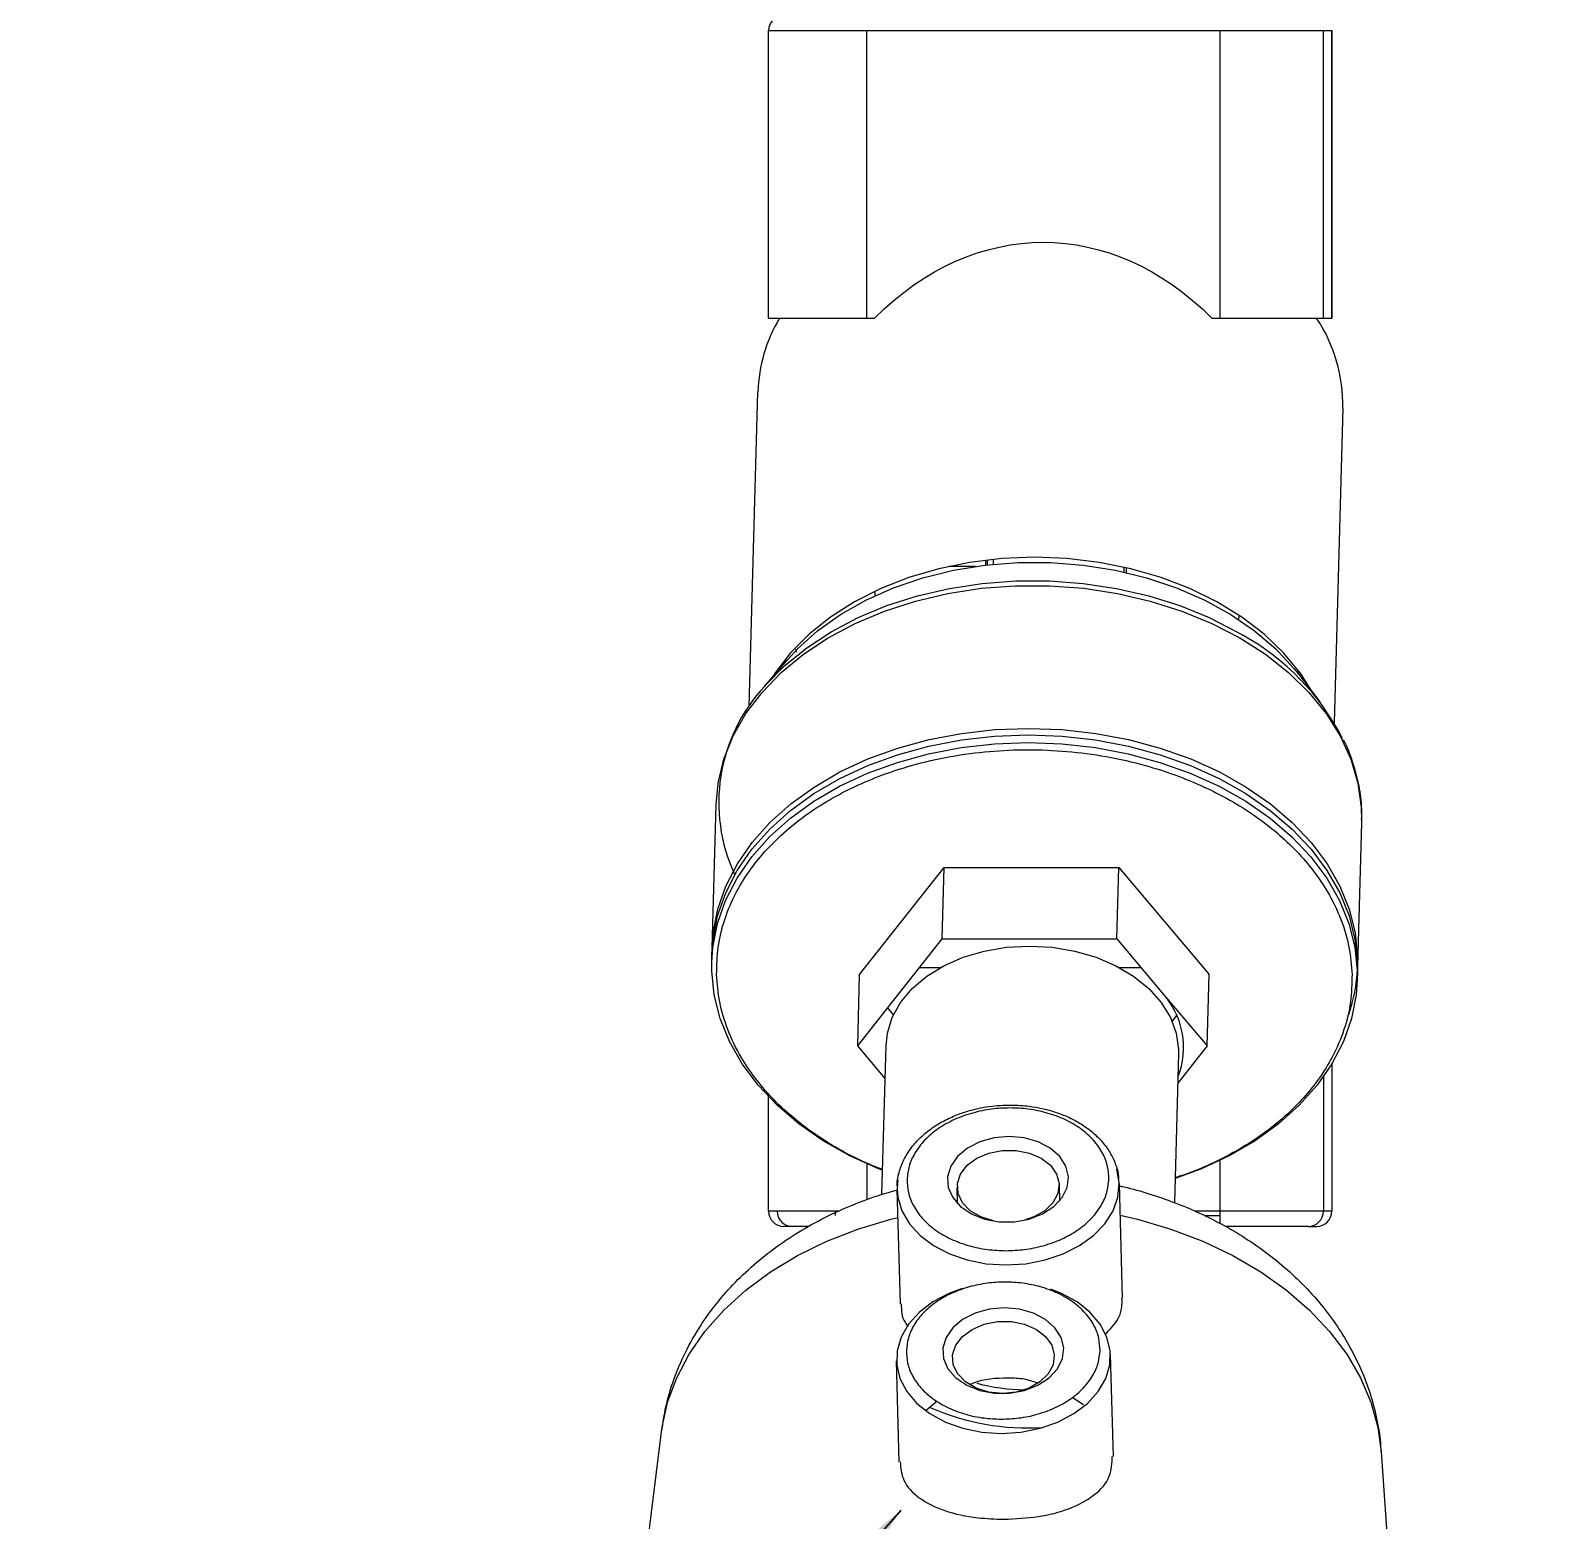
# Model space of a CAD drawing. Extents: x -2187 to 96136, y -11110 to 52208.
# Drawn here: x 44068.6 to 44219.7, y 18746.8 to 18894.4 of the extents above; entities that cross this region are included whole.
import ezdxf

# ---------------------------------------------------------------- set-up
doc = ezdxf.new("R2010")
doc.units = 0
doc.header["$LTSCALE"] = 1000
doc.header["$MEASUREMENT"] = 0
doc.linetypes.add('ACAD_ISO02W100', pattern=[15, 12, -3])
doc.layers.add('洗衣房设备', color=4, linetype='Continuous')
doc.styles.add('-宋体', font='', dxfattribs={"width": 0.8})
doc.styles.add('HZHT', font='hztxt_e.shx', dxfattribs={"width": 1.5, "bigfont": 'hztxt.shx'})
doc.styles.get('-宋体').set_extended_font_data('SimSun')
doc.dimstyles.new('50', dxfattribs={"dimscale": 30, "dimtxt": 3.5, "dimasz": 1.5, "dimexe": 0.8, "dimexo": 2, "dimgap": 0.8, "dimtad": 1, "dimdec": 0, "dimrnd": 5, "dimzin": 0, "dimdsep": 46, "dimtxsty": '-宋体', "dimblk": 'OBLIQUE', "dimcen": 0.6, "dimdle": 0.8, "dimclrd": 6, "dimclre": 6, "dimclrt": 6, "dimadec": 0, "dimazin": 0, "dimtfac": 1, "dimtdec": 0, "dimtofl": 0, "dimtmove": 2, "dimatfit": 3, "dimldrblk": 'OBLIQUE', "dimfxl": 0, "dimtolj": 1, "dimtzin": 0, "dimarcsym": 0})
doc.dimstyles.new('75', dxfattribs={"dimscale": 100, "dimtxt": 3, "dimasz": 1, "dimexe": 1, "dimexo": 1, "dimgap": 0.2, "dimtad": 1, "dimdec": 0, "dimrnd": 10, "dimzin": 0, "dimdsep": 46, "dimtxsty": 'HZHT', "dimblk1": 'ARCHTICK', "dimblk2": 'ARCHTICK', "dimsah": 1, "dimcen": 1, "dimdle": 0.5, "dimclrd": 1, "dimclre": 1, "dimadec": 0, "dimazin": 0, "dimtfac": 1, "dimtdec": 0, "dimtix": 1, "dimtmove": 2, "dimatfit": 3, "dimfxl": 0, "dimtolj": 1, "dimtzin": 0, "dimarcsym": 0})

# ---------------------------------------------------------------- blocks, each defined once
blk = doc.blocks.new('_OBLIQUE')
at = {"color": 0, "linetype": 'ByBlock'}
blk.add_line((-0.5, -0.5), (0.5, 0.5), dxfattribs=at)
blk = doc.blocks.new('*D111')
at = {"layer": 'Defpoints', "color": 0, "linetype": 'ACAD_ISO02W100', "ltscale": 750}
for p in [(44342.1, 20341.5), (44165.36, 18776.32), (44575.34, 18776.32)]:
    blk.add_point(p, dxfattribs=at)
at = {"layer": '洗衣房设备', "color": 6, "linetype": 'ACAD_ISO02W100', "lineweight": -2, "ltscale": 750}
for p, q in [((44575.34, 20365.5), (44575.34, 18752.32)), ((44402.1, 20341.5), (44599.34, 20341.5)), ((44225.36, 18776.32), (44599.34, 18776.32))]:
    blk.add_line(p, q, dxfattribs=at)
at = {"layer": '洗衣房设备', "color": 6, "linetype": 'ACAD_ISO02W100', "lineweight": -2, "ltscale": 750, "xscale": 45, "yscale": 45, "zscale": 45}
for p, rotation in [((44575.34, 20341.5), 90), ((44575.34, 18776.32), 270)]:
    blk.add_blockref('_OBLIQUE', p, dxfattribs=dict(at, rotation=rotation))
at = {"layer": '洗衣房设备', "color": 6, "linetype": 'ACAD_ISO02W100', "ltscale": 750, "insert": (44498.84, 19558.91), "char_height": 105, "attachment_point": 5, "rotation": 90, "style": '-宋体'}
blk.add_mtext('\\A1;1565', dxfattribs=at)
blk = doc.blocks.new('*D112')
at = {"layer": 'Defpoints', "color": 0, "linetype": 'ACAD_ISO02W100', "ltscale": 750}
for p in [(44165.36, 18776.32), (43868.1, 18411.5), (44574.11, 18411.5)]:
    blk.add_point(p, dxfattribs=at)
at = {"layer": '洗衣房设备', "color": 6, "linetype": 'ACAD_ISO02W100', "lineweight": -2, "ltscale": 750}
for p, q in [((44574.11, 18800.32), (44574.11, 18387.5)), ((44225.36, 18776.32), (44598.11, 18776.32)), ((43928.1, 18411.5), (44598.11, 18411.5))]:
    blk.add_line(p, q, dxfattribs=at)
at = {"layer": '洗衣房设备', "color": 6, "linetype": 'ACAD_ISO02W100', "lineweight": -2, "ltscale": 750, "xscale": 45, "yscale": 45, "zscale": 45}
for p, rotation in [((44574.11, 18776.32), 90), ((44574.11, 18411.5), 270)]:
    blk.add_blockref('_OBLIQUE', p, dxfattribs=dict(at, rotation=rotation))
at = {"layer": '洗衣房设备', "color": 6, "linetype": 'ACAD_ISO02W100', "ltscale": 750, "insert": (44497.61, 18593.91), "char_height": 105, "attachment_point": 5, "rotation": 90, "style": '-宋体'}
blk.add_mtext('\\A1;365', dxfattribs=at)
blk = doc.blocks.new('*D113')
at = {"layer": 'Defpoints', "color": 0, "linetype": 'ACAD_ISO02W100', "ltscale": 750}
for p in [(44165.36, 18776.32), (44400.1, 18644.5), (44400.1, 18267.54)]:
    blk.add_point(p, dxfattribs=at)
at = {"layer": '洗衣房设备', "color": 6, "linetype": 'ACAD_ISO02W100', "lineweight": -2, "ltscale": 750}
for p, q in [((44165.36, 18716.32), (44165.36, 18243.54)), ((44400.1, 18584.5), (44400.1, 18243.54)), ((44141.36, 18267.54), (44424.1, 18267.54))]:
    blk.add_line(p, q, dxfattribs=at)
at = {"layer": '洗衣房设备', "color": 6, "linetype": 'ACAD_ISO02W100', "lineweight": -2, "ltscale": 750, "xscale": 45, "yscale": 45, "zscale": 45, "rotation": 180}
blk.add_blockref('_OBLIQUE', (44165.36, 18267.54), dxfattribs=at)
at = {"layer": '洗衣房设备', "color": 6, "linetype": 'ACAD_ISO02W100', "lineweight": -2, "ltscale": 750, "xscale": 45, "yscale": 45, "zscale": 45}
blk.add_blockref('_OBLIQUE', (44400.1, 18267.54), dxfattribs=at)
at = {"layer": '洗衣房设备', "color": 6, "linetype": 'ACAD_ISO02W100', "ltscale": 750, "insert": (44282.73, 18344.04), "char_height": 105, "attachment_point": 5, "style": '-宋体'}
blk.add_mtext('\\A1;235', dxfattribs=at)
blk = doc.blocks.new('_ArchTick')
at = {"color": 0, "linetype": 'ByBlock', "const_width": 0.4}
blk.add_lwpolyline([(-0.5, -0.5), (0.5, 0.5)], dxfattribs=at)

msp = doc.modelspace()

# ---------------------------------------------------------------- linework, layer by layer
at = {"color": 7, "linetype": 'Continuous', "lineweight": 15}
for p, q in [((44141.756, 18865.867), (44141.756, 18894.367)), ((44151.478, 18894.367), (44186.464, 18894.367)), ((44151.478, 18865.867), (44151.478, 18894.367)), ((44186.464, 18894.367), (44186.464, 18865.867)), ((44186.464, 18894.367), (44196.739, 18894.367)), ((44196.739, 18865.867), (44196.739, 18894.367)), ((44196.739, 18894.367), (44197.575, 18894.367)), ((44197.575, 18865.867), (44197.575, 18894.367)), ((44197.575, 18894.367), (44197.58, 18894.367)), ((44197.58, 18894.367), (44197.58, 18865.867)), ((44141.756, 18865.867), (44151.478, 18865.867)), ((44151.478, 18865.867), (44152.248, 18865.867)), ((44185.694, 18865.867), (44186.464, 18865.867)), ((44186.464, 18865.867), (44196.739, 18865.867)), ((44196.739, 18865.867), (44197.575, 18865.867)), ((44197.58, 18865.867), (44197.575, 18865.867)), ((44139.821, 18827.392), (44140.689, 18858.553)), ((44198.667, 18856.938), (44197.799, 18825.777)), ((44162.255, 18841.269), (44159.633, 18841.269)), ((44163.435, 18841.422), (44163.435, 18841.901)), ((44164.006, 18841.963), (44164.006, 18841.483)), ((44177, 18840.705), (44177, 18841.185)), ((44177.228, 18840.653), (44177.225, 18841.134)), ((44144.454, 18833.054), (44144.501, 18832.756)), ((44141.34, 18829.373), (44143.648, 18832.047)), ((44194.246, 18830.856), (44194.198, 18830.598)), ((44194.237, 18830.638), (44196.393, 18827.84)), ((44136.154, 18803.482), (44136.549, 18817.644)), ((44200.524, 18815.862), (44200.129, 18801.7)), ((44200.529, 18816.113), (44200.524, 18815.862)), ((44150.779, 18800.823), (44159.14, 18811.43)), ((44158.943, 18804.359), (44159.14, 18811.43)), ((44159.14, 18811.43), (44176.454, 18811.43)), ((44176.257, 18804.359), (44176.454, 18811.43)), ((44176.454, 18811.43), (44185.406, 18800.823)), ((44154.762, 18799.055), (44158.943, 18804.359)), ((44158.943, 18804.359), (44167.6, 18804.359)), ((44167.6, 18804.359), (44176.257, 18804.359)), ((44176.257, 18804.359), (44180.733, 18799.055)), ((44136.115, 18802.068), (44136.136, 18802.828)), ((44156.711, 18801.527), (44158.826, 18801.527)), ((44176.493, 18801.527), (44178.647, 18801.527)), ((44150.582, 18793.752), (44150.779, 18800.823)), ((44185.209, 18793.752), (44185.406, 18800.823)), ((44200.111, 18801.046), (44200.09, 18800.286)), ((44150.582, 18793.752), (44154.762, 18799.055)), ((44180.733, 18799.055), (44185.209, 18793.752)), ((44154.138, 18796.843), (44153.559, 18797.529)), ((44182.195, 18796.749), (44181.754, 18796.191)), ((44153.3, 18790.531), (44150.582, 18793.752)), ((44152.979, 18779.017), (44153.391, 18793.802)), ((44185.209, 18793.752), (44182.298, 18790.059)), ((44182.38, 18792.995), (44181.969, 18778.23)), ((44197.58, 18791.973), (44197.58, 18777.367)), ((44141.756, 18777.367), (44141.756, 18788.708)), ((44176.494, 18780.128), (44176.811, 18768.757)), ((44154.818, 18768.199), (44154.503, 18779.516)), ((44160.491, 18778.102), (44160.446, 18779.719)), ((44170.549, 18780), (44170.594, 18778.384)), ((44148.654, 18777.367), (44141.756, 18777.367)), ((44148.389, 18776.95), (44148.389, 18777.367)), ((44186.464, 18777.367), (44184.024, 18777.367)), ((44196.739, 18777.367), (44186.464, 18777.367)), ((44197.575, 18777.367), (44196.739, 18777.367)), ((44197.58, 18777.367), (44197.575, 18777.367)), ((44185.05, 18776.95), (44186.466, 18776.95)), ((44195.239, 18775.867), (44196.075, 18775.867)), ((44154.709, 18752.523), (44154.43, 18762.556)), ((44175.622, 18763.147), (44175.902, 18753.072)), ((44158.464, 18758.538), (44157.384, 18757.612)), ((44172.96, 18758.179), (44171.827, 18758.902)), ((44127.443, 18725.768), (44131.14, 18755.524)), ((44202.466, 18753.537), (44204.488, 18723.803))]:
    msp.add_line(p, q, dxfattribs=at)
at = {"color": 8, "linetype": 'Continuous', "lineweight": 15}
for p, q in [((44141.756, 18894.367), (44151.478, 18894.367)), ((44200.09, 18801.177), (44200.09, 18800.287)), ((44197.575, 18791.963), (44197.575, 18777.367)), ((44196.739, 18790.689), (44196.739, 18777.367)), ((44151.478, 18782.079), (44151.478, 18778.505)), ((44186.464, 18782.395), (44186.464, 18777.367))]:
    msp.add_line(p, q, dxfattribs=at)
at = {"color": 7, "linetype": 'Continuous', "lineweight": 15, "flags": 128}
for points in [[(44195.644, 18828.812), (44194.433, 18830.714), (44192.795, 18832.703), (44190.857, 18834.555), (44188.645, 18836.247), (44186.185, 18837.759), (44183.509, 18839.071), (44180.648, 18840.168), (44177.639, 18841.035), (44174.519, 18841.663), (44171.327, 18842.042), (44168.102, 18842.169), (44164.883, 18842.042), (44161.712, 18841.663), (44158.627, 18841.035), (44155.667, 18840.168), (44152.867, 18839.071), (44150.264, 18837.759), (44147.888, 18836.247), (44145.77, 18834.555), (44143.936, 18832.703), (44142.408, 18830.714), (44142.141, 18830.302)], [(44143.648, 18832.047), (44144.62, 18833.097), (44146.613, 18834.886), (44148.88, 18836.503), (44151.392, 18837.929), (44154.118, 18839.144), (44157.024, 18840.136), (44160.075, 18840.89), (44163.231, 18841.398), (44166.455, 18841.654), (44169.706, 18841.654), (44172.945, 18841.398), (44176.13, 18840.89), (44179.222, 18840.136), (44182.183, 18839.144), (44184.977, 18837.929), (44187.568, 18836.503), (44189.925, 18834.886), (44192.018, 18833.097), (44193.822, 18831.159), (44194.237, 18830.638)], [(44163.246, 18841.878), (44163.246, 18841.661), (44163.248, 18841.4)], [(44136.136, 18802.828), (44136.245, 18804.302), (44136.704, 18806.642), (44137.507, 18808.93), (44138.645, 18811.141), (44140.106, 18813.251), (44141.874, 18815.237), (44143.93, 18817.078), (44146.251, 18818.753), (44148.812, 18820.243), (44151.584, 18821.533), (44154.537, 18822.608), (44157.639, 18823.457), (44160.856, 18824.07), (44164.153, 18824.441), (44167.493, 18824.565), (44170.84, 18824.441), (44174.158, 18824.07), (44177.409, 18823.457), (44180.558, 18822.608), (44183.571, 18821.533), (44186.415, 18820.243), (44189.059, 18818.753), (44191.473, 18817.078), (44193.631, 18815.237), (44195.51, 18813.251), (44197.089, 18811.141), (44198.351, 18808.93), (44199.281, 18806.642), (44199.87, 18804.302), (44200.111, 18801.937), (44200.111, 18801.046)], [(44153.391, 18793.802), (44153.525, 18795.002), (44154.012, 18796.567), (44154.841, 18798.053), (44155.992, 18799.425), (44157.435, 18800.648), (44159.135, 18801.693), (44161.051, 18802.534), (44163.135, 18803.15), (44165.336, 18803.525), (44167.6, 18803.651), (44169.871, 18803.525), (44172.093, 18803.15), (44174.211, 18802.534), (44176.174, 18801.693), (44177.933, 18800.648), (44179.444, 18799.425), (44180.671, 18798.053), (44181.582, 18796.567), (44182.157, 18795.002), (44182.38, 18793.398), (44182.38, 18792.995)], [(44153.046, 18781.425), (44152.654, 18781.581), (44149.81, 18782.871), (44147.167, 18784.361), (44144.753, 18786.036), (44142.594, 18787.877), (44140.715, 18789.863), (44139.136, 18791.973), (44137.875, 18794.184), (44136.945, 18796.472), (44136.356, 18798.811), (44136.115, 18801.177), (44136.115, 18802.066)], [(44200.09, 18800.287), (44199.98, 18798.811), (44199.522, 18796.472), (44198.719, 18794.184), (44197.581, 18791.973), (44196.119, 18789.863), (44194.351, 18787.877), (44192.295, 18786.036), (44189.975, 18784.361), (44187.414, 18782.871), (44184.642, 18781.581), (44182.035, 18780.617)], [(44165.597, 18784.772), (44164.102, 18784.638), (44162.693, 18784.247), (44161.459, 18783.622), (44160.478, 18782.802), (44159.811, 18781.84), (44159.5, 18780.795), (44159.565, 18779.734), (44160.002, 18778.723), (44160.782, 18777.825), (44161.858, 18777.097), (44163.161, 18776.584), (44164.61, 18776.32), (44166.113, 18776.32), (44167.577, 18776.584), (44168.909, 18777.097), (44170.025, 18777.825), (44170.855, 18778.723), (44171.348, 18779.734), (44171.472, 18780.795), (44171.219, 18781.84), (44170.606, 18782.802), (44169.671, 18783.622), (44168.472, 18784.247), (44167.085, 18784.638), (44165.597, 18784.772)], [(44164.06, 18776.415), (44164.039, 18776.419), (44162.788, 18776.807), (44161.738, 18777.421), (44160.967, 18778.216), (44160.532, 18779.133), (44160.465, 18780.103), (44160.771, 18781.056), (44161.428, 18781.92), (44162.387, 18782.631), (44163.576, 18783.137), (44164.908, 18783.399), (44166.284, 18783.399), (44167.601, 18783.137), (44168.762, 18782.631), (44169.681, 18781.92), (44170.29, 18781.056), (44170.544, 18780.103), (44170.423, 18779.133), (44169.936, 18778.216), (44169.121, 18777.421), (44168.037, 18776.807), (44167.125, 18776.5)], [(44154.561, 18780.486), (44154.524, 18780.171), (44154.503, 18779.516)], [(44176.494, 18780.128), (44176.493, 18780.171), (44176.267, 18781.553), (44176.267, 18781.554)], [(44160.945, 18769.711), (44159.625, 18769.224), (44158.042, 18768.391), (44156.696, 18767.368), (44155.634, 18766.192), (44154.892, 18764.903), (44154.494, 18763.543), (44154.456, 18762.16), (44154.777, 18760.8), (44155.448, 18759.51), (44156.444, 18758.334), (44157.733, 18757.312), (44159.27, 18756.479), (44161.003, 18755.862), (44162.874, 18755.484), (44164.817, 18755.356)], [(44164.817, 18755.356), (44166.768, 18755.484), (44168.659, 18755.862), (44170.426, 18756.479), (44172.01, 18757.312), (44173.356, 18758.334), (44174.418, 18759.51), (44175.16, 18760.8), (44175.557, 18762.16), (44175.596, 18763.543), (44175.274, 18764.903), (44174.604, 18766.192), (44173.607, 18767.368), (44172.319, 18768.391), (44170.781, 18769.224), (44169.716, 18769.637)], [(44165.124, 18767.801), (44163.629, 18767.668), (44162.22, 18767.276), (44160.987, 18766.651), (44160.005, 18765.832), (44159.339, 18764.87), (44159.028, 18763.825), (44159.093, 18762.764), (44159.529, 18761.752), (44160.31, 18760.854), (44161.385, 18760.126), (44162.688, 18759.614), (44164.137, 18759.349), (44165.641, 18759.349), (44167.104, 18759.614), (44168.436, 18760.126), (44169.552, 18760.854), (44170.383, 18761.752), (44170.875, 18762.764), (44170.999, 18763.825), (44170.747, 18764.87), (44170.133, 18765.832), (44169.198, 18766.651), (44167.999, 18767.276), (44166.612, 18767.668), (44165.124, 18767.801)], [(44164.925, 18759.316), (44163.566, 18759.448), (44162.315, 18759.836), (44161.265, 18760.45), (44160.494, 18761.245), (44160.059, 18762.162), (44159.992, 18763.133), (44160.299, 18764.085), (44160.956, 18764.949), (44161.914, 18765.661), (44163.104, 18766.166), (44164.436, 18766.429), (44165.811, 18766.429), (44167.128, 18766.166), (44168.29, 18765.661), (44169.209, 18764.949), (44169.818, 18764.085), (44170.071, 18763.133), (44169.95, 18762.162), (44169.464, 18761.245), (44168.648, 18760.45), (44167.564, 18759.836), (44166.292, 18759.448), (44165.323, 18759.327)]]:
    msp.add_lwpolyline(points, dxfattribs=at)
at = {"color": 8, "linetype": 'Continuous', "lineweight": 15, "flags": 128}
for points in [[(44136.549, 18817.644), (44136.755, 18819.799), (44137.325, 18822.162), (44138.248, 18824.463), (44139.514, 18826.678), (44141.107, 18828.78), (44143.01, 18830.747), (44145.202, 18832.555), (44147.657, 18834.185), (44150.349, 18835.618), (44153.245, 18836.838), (44156.315, 18837.83), (44159.523, 18838.585), (44162.832, 18839.093), (44166.207, 18839.348), (44169.607, 18839.348), (44172.995, 18839.093), (44176.333, 18838.585), (44179.583, 18837.83), (44182.708, 18836.838), (44185.673, 18835.618), (44188.444, 18834.185), (44190.99, 18832.555), (44193.282, 18830.747), (44195.295, 18828.78), (44197.006, 18826.678), (44198.394, 18824.463), (44199.446, 18822.162), (44200.148, 18819.799), (44200.492, 18817.401), (44200.529, 18816.113)], [(44141.34, 18829.373), (44141.459, 18829.51), (44143.357, 18831.434), (44145.534, 18833.201), (44147.966, 18834.794), (44150.627, 18836.193), (44153.487, 18837.383), (44156.514, 18838.352), (44159.675, 18839.088), (44162.934, 18839.583), (44166.255, 18839.832), (44169.602, 18839.832), (44172.937, 18839.583), (44176.224, 18839.088), (44179.425, 18838.352), (44182.506, 18837.383), (44185.432, 18836.193), (44188.171, 18834.794), (44188.745, 18834.46)], [(44136.154, 18803.48), (44136.263, 18804.956), (44136.722, 18807.295), (44137.525, 18809.583), (44138.663, 18811.794), (44140.124, 18813.905), (44141.893, 18815.891), (44143.949, 18817.732), (44146.269, 18819.406), (44148.83, 18820.897), (44151.602, 18822.187), (44154.555, 18823.262), (44157.658, 18824.111), (44160.875, 18824.724), (44164.171, 18825.094), (44167.511, 18825.218), (44170.858, 18825.094), (44174.176, 18824.724), (44177.427, 18824.111), (44180.576, 18823.262), (44183.59, 18822.187), (44186.434, 18820.897), (44189.077, 18819.406), (44191.491, 18817.732), (44193.65, 18815.891), (44195.529, 18813.905), (44197.107, 18811.794), (44198.369, 18809.583), (44199.299, 18807.295), (44199.888, 18804.956), (44200.129, 18802.591)], [(44136.115, 18802.066), (44136.224, 18803.542), (44136.683, 18805.881), (44137.485, 18808.169), (44138.624, 18810.38), (44140.085, 18812.49), (44141.853, 18814.477), (44143.909, 18816.317), (44146.23, 18817.992), (44148.791, 18819.483), (44151.563, 18820.773), (44154.516, 18821.848), (44157.618, 18822.697), (44160.835, 18823.31), (44164.132, 18823.68), (44167.472, 18823.804), (44170.819, 18823.68), (44174.136, 18823.31), (44177.388, 18822.697), (44180.537, 18821.848), (44183.55, 18820.773), (44186.394, 18819.483), (44189.038, 18817.992), (44191.452, 18816.317), (44193.61, 18814.477), (44195.489, 18812.49), (44197.068, 18810.38), (44198.33, 18808.169), (44199.26, 18805.881), (44199.849, 18803.542), (44200.09, 18801.177)], [(44165.282, 18772.044), (44167.249, 18772.169), (44169.159, 18772.54), (44170.952, 18773.145), (44172.57, 18773.964), (44173.96, 18774.972), (44175.079, 18776.136), (44175.889, 18777.418), (44176.366, 18778.778), (44176.494, 18780.128)], [(44154.503, 18779.516), (44154.573, 18778.778), (44154.974, 18777.418), (44155.713, 18776.136), (44156.767, 18774.972), (44158.101, 18773.964), (44159.673, 18773.145), (44161.432, 18772.54), (44163.322, 18772.169), (44165.282, 18772.044)], [(44131.14, 18755.524), (44131.2, 18755.963), (44131.75, 18758.445), (44132.648, 18760.872), (44133.884, 18763.218), (44135.447, 18765.461), (44137.322, 18767.579), (44139.489, 18769.55), (44141.927, 18771.354), (44144.611, 18772.974), (44147.516, 18774.394), (44150.612, 18775.6), (44153.868, 18776.579), (44154.58, 18776.757)], [(44176.582, 18776.988), (44178.319, 18776.579), (44181.63, 18775.6), (44184.793, 18774.394), (44187.777, 18772.974), (44190.552, 18771.354), (44193.09, 18769.55), (44195.367, 18767.579), (44197.359, 18765.461), (44199.047, 18763.218), (44200.414, 18760.872), (44201.447, 18758.445), (44202.135, 18755.963), (44202.466, 18753.537)]]:
    msp.add_lwpolyline(points, dxfattribs=at)
at = {"color": 7, "linetype": 'Continuous', "lineweight": 15}
for centre, radius, start, end in [((44143.256, 18894.367), 1.5, 90, 180), ((44155.904, 18858.064), 15.222, 149.15926, 178.15892), ((44182.98, 18857.218), 15.689, 358.97655, 33.45677), ((44176.733, 18812.961), 24.627, 27.21868, 60.80783), ((44153.738, 18817.854), 16.923, 137.10481, 204.95948), ((44183.777, 18802.186), 16.36, 341.05292, 357.1534), ((44174.854, 18793.593), 8.026, 338.37367, 42.89596), ((44143.26, 18777.367), 1.5, 179.98888, 269.98888), ((44144.096, 18777.367), 1.5, 179.98888, 269.98888), ((44220.139, 18777.241), 33.675, 179.78475, 181.87322), ((44195.239, 18777.367), 1.5, 270.01112, 0.01112), ((44196.075, 18777.367), 1.5, 270.01112, 0.01112), ((44167.476, 18779.671), 20.001, 255.2786, 269.02782), ((44167.448, 18780.009), 24.115, 246.29817, 273.52649)]:
    msp.add_arc(centre, radius, start, end, dxfattribs=at)
at = {"color": 7, "linetype": 'Continuous', "lineweight": 15, "extrusion": (0, 0, -1)}
for centre, major_axis, ratio, start_param, end_param in [((44168.971, 18832.367), (0, 41.012), 0.7068324, -0.6149015, 0.6149015), ((44169.737, 18931), (-0.755, 127.794), 0.2033666, 3.9030376, 3.9075994), ((44169.737, 18924.001), (-0.758, 122.32), 0.2124663, 2.3702221, 2.3747615)]:
    msp.add_ellipse(centre, major_axis=major_axis, ratio=ratio, start_param=start_param, end_param=end_param, dxfattribs=at)
at = {"color": 7, "linetype": 'Continuous', "lineweight": 15}
for points, knots in [([(44198.724, 18824.067), (44198.736, 18824.044), (44199.114, 18823.354), (44199.632, 18821.92), (44200.228, 18819.768), (44200.522, 18817.822), (44200.501, 18816.604), (44200.493, 18816.131)], [0, 0, 0, 0, 0.00911774, 0.27713536, 0.54859963, 0.82443448, 1, 1, 1, 1]), ([(44136.605, 18800.823), (44136.625, 18801.728), (44136.665, 18803.567), (44137.344, 18806.324), (44138.418, 18808.845), (44139.8, 18811.087), (44141.889, 18813.706), (44144.56, 18816.089), (44147.721, 18818.142), (44150.293, 18819.49), (44153.031, 18820.635), (44156.171, 18821.655), (44159.713, 18822.47), (44163.595, 18822.985), (44167.47, 18823.152), (44171.355, 18822.985), (44175.266, 18822.47), (44178.853, 18821.655), (44182.05, 18820.634), (44185.795, 18819.105), (44189.219, 18817.168), (44192.184, 18814.892), (44194.14, 18813.046), (44195.813, 18811.087), (44197.32, 18808.845), (44198.534, 18806.324), (44199.367, 18803.568), (44199.51, 18801.729), (44199.58, 18800.823)], [0, 0, 0, 0, 0.0388205, 0.0788449, 0.1199968, 0.1521636, 0.1843358, 0.249956, 0.2828074, 0.3156641, 0.347831, 0.3800032, 0.4211504, 0.4611759, 0.5, 0.5388193, 0.5788449, 0.6199968, 0.6521636, 0.6843358, 0.749956, 0.7828074, 0.8156641, 0.847831, 0.8800032, 0.9211504, 0.9611771, 1, 1, 1, 1]), ([(44154.511, 18779.894), (44154.51, 18779.917), (44154.476, 18780.41), (44154.699, 18781.34), (44155.189, 18782.624), (44155.951, 18783.789), (44156.927, 18784.838), (44158.087, 18785.745), (44159.365, 18786.486), (44160.675, 18787.045), (44161.89, 18787.42), (44163.045, 18787.672), (44164.144, 18787.832), (44164.909, 18787.869), (44165.274, 18787.887)], [0, 0, 0, 0, 0.0054241, 0.1166157, 0.2195285, 0.3225335, 0.4249697, 0.5259514, 0.6241488, 0.7163062, 0.797949, 0.8612299, 0.9336881, 1, 1, 1, 1]), ([(44165.274, 18787.887), (44165.904, 18787.883), (44166.792, 18787.878), (44168.08, 18787.713), (44169.157, 18787.504), (44170.383, 18787.146), (44171.591, 18786.658), (44172.749, 18786.03), (44173.814, 18785.268), (44174.748, 18784.375), (44175.524, 18783.36), (44176.091, 18782.227), (44176.41, 18781.255), (44176.432, 18780.662), (44176.438, 18780.492)], [0, 0, 0, 0, 0.1140412, 0.160562, 0.2373222, 0.3164493, 0.4007795, 0.488242, 0.5781509, 0.6701053, 0.7640627, 0.8603504, 0.9597947, 1, 1, 1, 1]), ([(44175.475, 18780.529), (44175.455, 18780.96), (44175.412, 18781.849), (44174.893, 18783.167), (44174.006, 18784.434), (44172.737, 18785.565), (44171.165, 18786.483), (44169.392, 18787.14), (44167.539, 18787.519), (44165.677, 18787.64), (44163.808, 18787.519), (44161.934, 18787.14), (44160.125, 18786.483), (44158.501, 18785.565), (44157.169, 18784.434), (44156.212, 18783.167), (44155.619, 18781.849), (44155.527, 18780.96), (44155.483, 18780.529)], [0, 0, 0, 0, 0.058258, 0.1200057, 0.1843204, 0.25, 0.3156796, 0.3799943, 0.441742, 0.5, 0.558258, 0.6200057, 0.6843204, 0.75, 0.8156796, 0.8799943, 0.941742, 1, 1, 1, 1]), ([(44155.483, 18780.529), (44155.503, 18780.098), (44155.545, 18779.209), (44156.065, 18777.892), (44156.952, 18776.624), (44158.22, 18775.494), (44159.793, 18774.574), (44161.566, 18773.922), (44163.418, 18773.528), (44164.673, 18773.481), (44165.282, 18773.458)], [0, 0, 0, 0, 0.116516, 0.2400113, 0.3686408, 0.5, 0.6313592, 0.7599887, 0.883484, 1, 1, 1, 1]), ([(44165.282, 18773.458), (44165.892, 18773.481), (44167.149, 18773.528), (44169.023, 18773.922), (44170.833, 18774.574), (44172.457, 18775.494), (44173.789, 18776.624), (44174.746, 18777.892), (44175.339, 18779.209), (44175.431, 18780.098), (44175.475, 18780.529)], [0, 0, 0, 0, 0.116516, 0.2400113, 0.3686408, 0.5, 0.6313592, 0.7599887, 0.883484, 1, 1, 1, 1]), ([(44131.17, 18755.606), (44131.287, 18756.401), (44131.543, 18758.131), (44132.335, 18760.741), (44133.471, 18763.432), (44134.905, 18765.949), (44136.578, 18768.268), (44138.439, 18770.373), (44140.533, 18772.327), (44142.838, 18774.111), (44145.33, 18775.708), (44147.976, 18777.109), (44150.748, 18778.285), (44152.933, 18779.068), (44154.21, 18779.393), (44154.504, 18779.468)], [0, 0, 0, 0, 0.0702959, 0.1529792, 0.2376571, 0.3248091, 0.4041709, 0.4845645, 0.5658739, 0.6478809, 0.7302787, 0.8127001, 0.8947198, 0.9757694, 1, 1, 1, 1]), ([(44176.501, 18779.885), (44176.663, 18779.851), (44177.665, 18779.638), (44179.497, 18779.103), (44182.002, 18778.252), (44184.498, 18777.201), (44186.95, 18775.965), (44189.32, 18774.541), (44191.576, 18772.932), (44193.688, 18771.145), (44195.628, 18769.189), (44197.371, 18767.075), (44198.893, 18764.817), (44200.174, 18762.432), (44201.202, 18759.936), (44201.937, 18757.347), (44202.354, 18755.196), (44202.411, 18753.912), (44202.429, 18753.523)], [0, 0, 0, 0, 0.0117411, 0.0727902, 0.1364684, 0.20218, 0.2694373, 0.3378574, 0.4071327, 0.4769926, 0.5471982, 0.617551, 0.6879111, 0.7582145, 0.8284814, 0.898815, 0.9693921, 1, 1, 1, 1]), ([(44145.719, 18775.867), (44145.672, 18775.867), (44145.18, 18775.867), (44144.492, 18775.867), (44143.464, 18775.867), (44143.34, 18775.867), (44143.26, 18775.867)], [0, 0, 0, 0, 0.0266186, 0.2828892, 0.5338343, 1, 1, 1, 1]), ([(44195.239, 18775.867), (44195.096, 18775.867), (44194.876, 18775.867), (44193.761, 18775.867), (44192.627, 18775.867), (44191.234, 18775.867), (44189.395, 18775.867), (44187.932, 18775.867), (44187.045, 18775.867)], [0, 0, 0, 0, 0.2497117, 0.3841359, 0.5214128, 0.6586897, 0.7931139, 1, 1, 1, 1]), ([(44174.602, 18763.559), (44174.583, 18763.973), (44174.542, 18764.825), (44174.044, 18766.091), (44173.192, 18767.307), (44171.974, 18768.393), (44170.465, 18769.275), (44168.762, 18769.905), (44166.984, 18770.269), (44165.196, 18770.385), (44163.402, 18770.269), (44161.603, 18769.905), (44159.866, 18769.275), (44158.307, 18768.393), (44157.029, 18767.307), (44156.11, 18766.091), (44155.54, 18764.825), (44155.453, 18763.973), (44155.41, 18763.559)], [0, 0, 0, 0, 0.05825802, 0.12000566, 0.18432041, 0.25, 0.31567959, 0.37999434, 0.44174198, 0.5, 0.55825802, 0.62000566, 0.68432041, 0.75, 0.81567959, 0.87999434, 0.94174198, 1, 1, 1, 1]), ([(44154.906, 18768.208), (44154.908, 18767.543), (44154.91, 18766.7), (44155.496, 18766.097), (44155.62, 18765.969)], [0, 0, 0, 0, 0.78808075, 1, 1, 1, 1]), ([(44175.071, 18765.141), (44175.581, 18765.646), (44176.394, 18766.449), (44176.792, 18767.748), (44176.781, 18768.458), (44176.776, 18768.757)], [0, 0, 0, 0, 0.4935058, 0.7865909, 1, 1, 1, 1]), ([(44155.41, 18763.559), (44155.429, 18763.144), (44155.47, 18762.292), (44155.968, 18761.027), (44156.82, 18759.81), (44158.038, 18758.725), (44159.548, 18757.842), (44161.25, 18757.215), (44163.028, 18756.838), (44164.232, 18756.792), (44164.817, 18756.77)], [0, 0, 0, 0, 0.116516, 0.2400113, 0.3686408, 0.5, 0.6313592, 0.7599887, 0.883484, 1, 1, 1, 1]), ([(44164.817, 18756.77), (44165.403, 18756.792), (44166.61, 18756.838), (44168.409, 18757.215), (44170.146, 18757.842), (44171.705, 18758.725), (44172.984, 18759.81), (44173.903, 18761.027), (44174.472, 18762.292), (44174.56, 18763.144), (44174.602, 18763.559)], [0, 0, 0, 0, 0.116516, 0.2400113, 0.3686408, 0.5, 0.6313592, 0.7599887, 0.883484, 1, 1, 1, 1]), ([(44168.406, 18760.351), (44167.97, 18760.496), (44167.041, 18760.807), (44164.863, 18760.849), (44162.957, 18760.765), (44161.834, 18760.244), (44161.74, 18760.2)], [0, 0, 0, 0, 0.2053402, 0.4381106, 0.9528469, 1, 1, 1, 1]), ([(44165.054, 18746.852), (44166.209, 18746.903), (44168.519, 18747.005), (44171.658, 18747.824), (44174.132, 18749.155), (44175.711, 18750.931), (44175.786, 18752.407), (44175.82, 18753.076)], [0, 0, 0, 0, 0.20071991, 0.40120681, 0.60790922, 0.82225223, 1, 1, 1, 1]), ([(44154.793, 18752.532), (44154.855, 18751.909), (44154.991, 18750.534), (44156.569, 18748.881), (44159.1, 18747.615), (44162.119, 18746.951), (44164.198, 18746.88), (44165.054, 18746.852)], [0, 0, 0, 0, 0.1788436, 0.3950457, 0.6178885, 0.8426463, 1, 1, 1, 1])]:
    msp.add_open_spline(points, degree=3, knots=knots, dxfattribs=at)
at = {"color": 8, "linetype": 'Continuous', "lineweight": 15}
for points, knots in [([(44153.049, 18781.499), (44152.488, 18781.72), (44150.024, 18782.695), (44146.971, 18784.484), (44143.999, 18786.752), (44142.045, 18788.6), (44140.372, 18790.559), (44138.865, 18792.801), (44137.651, 18795.322), (44136.818, 18798.079), (44136.675, 18799.918), (44136.605, 18800.823)], [0, 0, 0, 0, 0.0576476, 0.2535437, 0.3516147, 0.4497021, 0.5457299, 0.6417736, 0.7646101, 0.884102, 1, 1, 1, 1]), ([(44199.58, 18800.823), (44199.56, 18799.918), (44199.52, 18798.079), (44198.841, 18795.322), (44197.767, 18792.801), (44196.385, 18790.559), (44194.296, 18787.94), (44191.624, 18785.558), (44188.466, 18783.501), (44185.886, 18782.165), (44183.731, 18781.224), (44182.403, 18780.806), (44182.037, 18780.691)], [0, 0, 0, 0, 0.1078151, 0.2189738, 0.3332638, 0.4226, 0.511951, 0.6941962, 0.7854333, 0.8766856, 0.9660218, 1, 1, 1, 1])]:
    msp.add_open_spline(points, degree=3, knots=knots, dxfattribs=at)

# ---------------------------------------------------------------- dimensions: what is measured, and where the dimension line sits
at = {"layer": '洗衣房设备', "color": 2, "linetype": 'ACAD_ISO02W100', "ltscale": 750}
for base, p1, p2, angle, picture, middle in [((44575.339, 18776.32), (44342.097, 20341.501), (44165.362, 18776.32), 270, '*D111', (44498.839, 19558.911)), ((44574.109, 18411.501), (44165.362, 18776.32), (43868.097, 18411.501), 270, '*D112', (44497.609, 18593.911)), ((44400.097, 18267.536), (44165.362, 18776.32), (44400.097, 18644.501), 180, '*D113', (44282.729, 18344.036))]:
    dim = msp.add_linear_dim(base=base, p1=p1, p2=p2, angle=angle, dimstyle='50', dxfattribs=at)
    dim.commit()
    dim.dimension.update_dxf_attribs({"geometry": picture, "text_midpoint": middle})

# ---------------------------------------------------------------- leaders
msp.add_leader([(44154.844, 18747.704), (43593.03, 18116.862)], dimstyle='75', override={"dimscale": 50, "dimgap": 0.2, "dimtad": 0, "dimfxl": 0.5, "dimfxlon": 1}, dxfattribs=at)

doc.saveas('drawing.dxf')
